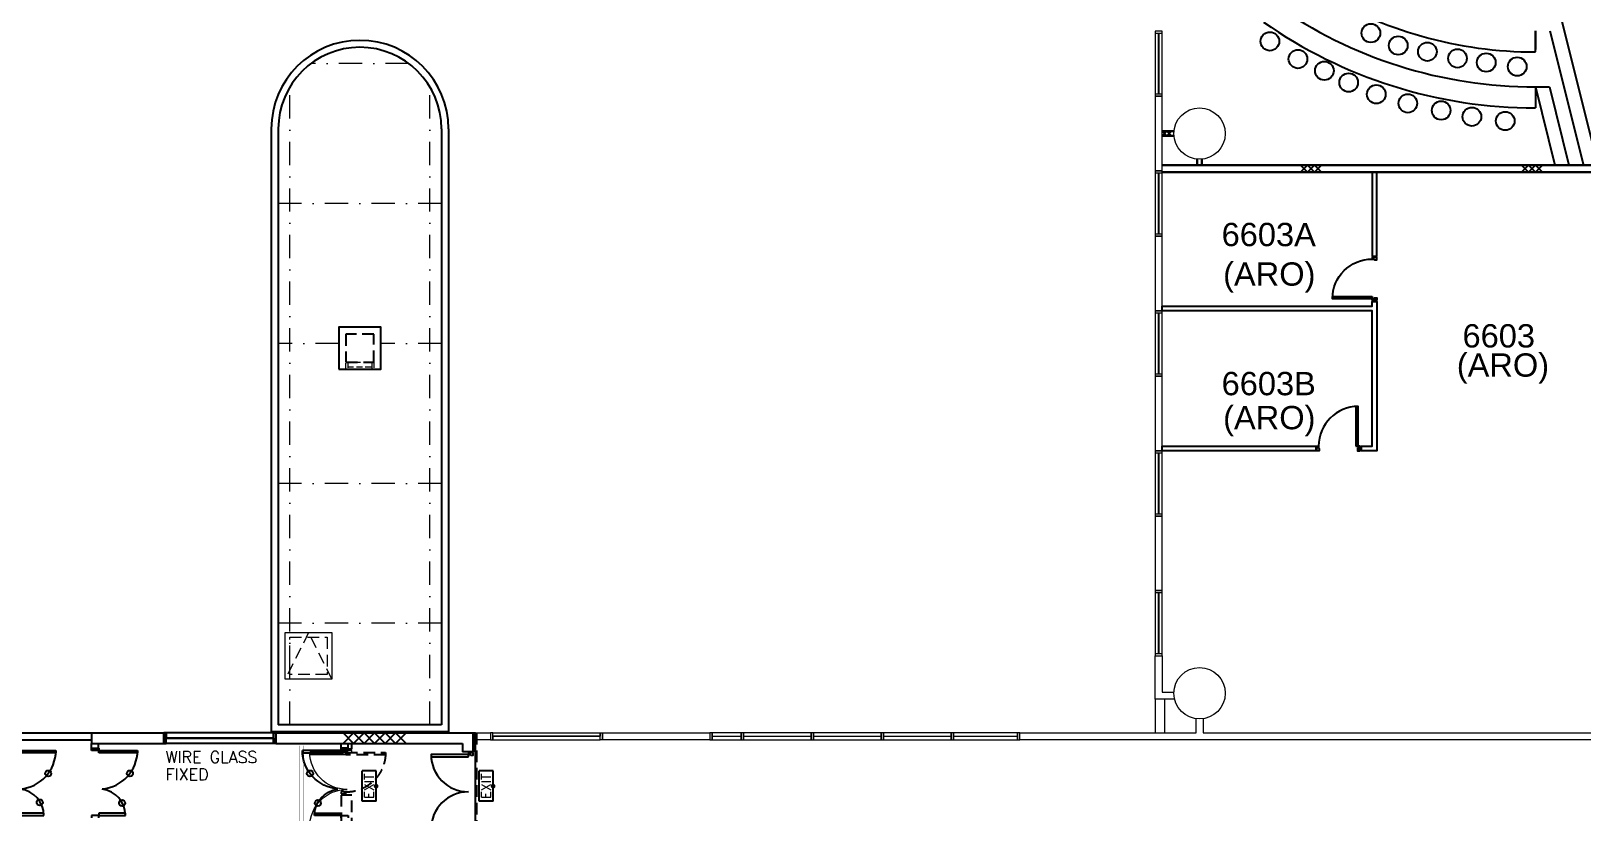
# Model space of a CAD drawing. Header units: millimetres. Extents: x -68474 to 336700, y -113450 to 53663.
# Drawn here: x 208950 to 242197, y -19747 to -3000 of the extents above; entities that cross this region are included whole.
import ezdxf
from ezdxf.enums import TextEntityAlignment as Align

# ---------------------------------------------------------------- set-up
doc = ezdxf.new("R2010")
doc.units = ezdxf.units.MM
doc.header["$LTSCALE"] = 1000
for name, pattern in [('EC-6thFloor-s6148$0$DASHDOT', [1, 0.5, -0.25, 0, -0.25]), ('EC-6thFloor-s6148$0$HIDDEN', [0.375, 0.25, -0.125]), ('EC-6thFloor-s6148$0$HIDDEN2', [0.1875, 0.125, -0.0625]), ('s5147a$0$DASHDOT', [1, 0.5, -0.25, 0, -0.25])]:
    doc.linetypes.add(name, pattern=pattern)
for name, color, linetype in [('EC-6thFloor-s6148$0$DRYWALL', 2, 'Continuous'), ('EC-6thFloor-s6148$0$E-blockwall', 1, 'Continuous'), ('EC-6thFloor-s6148$0$E-demolish work', 9, 'EC-6thFloor-s6148$0$HIDDEN'), ('EC-6thFloor-s6148$0$E-EJ', 7, 'EC-6thFloor-s6148$0$HIDDEN'), ('EC-6thFloor-s6148$0$E-fire service', 5, 'Continuous'), ('EC-6thFloor-s6148$0$ESTAIR', 2, 'Continuous'), ('EC-6thFloor-s6148$0$FURNITURE', 1, 'Continuous'), ('EC-6thFloor-s6148$0$N-DRYWALL', 2, 'Continuous'), ('EC-6thFloor-s6148$0$NEW-PLATFORM', 5, 'Continuous'), ('EC-6thFloor-s6148$0$RC', 7, 'Continuous'), ('EC-6thFloor-s6148$0$RM-ID', 3, 'Continuous'), ('EC-6thFloor-s6148$0$SEATS', 1, 'Continuous'), ('EC-6thFloor-s6148$0$STEP', 11, 'Continuous'), ('s5147a$0$30', 7, 'Continuous'), ('s5147a$0$INNER', 4, 'Continuous'), ('s5147a$0$RC', 2, 'Continuous'), ('s5147a$0$STEP', 11, 'Continuous'), ('s5147a$0$TXT', 2, 'Continuous'), ('s5147a$0$WIN', 4, 'Continuous')]:
    doc.layers.add(name, color=color, linetype=linetype)
for name, color, linetype, lineweight in [('EC-6thFloor-s6148$0$ECOLUMN', 7, 'Continuous', 20), ('EC-6thFloor-s6148$0$EDOOR', 5, 'Continuous', 13), ('EC-6thFloor-s6148$0$EROOF', 6, 'EC-6thFloor-s6148$0$DASHDOT', 15), ('EC-6thFloor-s6148$0$ETHIN', 5, 'Continuous', 13), ('EC-6thFloor-s6148$0$EWALL', 3, 'Continuous', 30), ('EC-6thFloor-s6148$0$EWINDOW', 9, 'Continuous', 9), ('EC-6thFloor-s6148$0$N-RM_NO.', 7, 'Continuous', 5)]:
    doc.layers.add(name, color=color, linetype=linetype, lineweight=lineweight)
doc.styles.add('EC-6thFloor-s6148$0$STANDARD', font='SIMPLEX')
doc.styles.add('EC-6thFloor-s6148$0$T1', font='arial.ttf')
doc.styles.add('s5147a$0$ROMANS', font='romans')

# ---------------------------------------------------------------- blocks, each defined once
blk = doc.blocks.new('EC-6thFloor-s6148$0$dr_s_850')
for points in [[(-110, 100), (-60, 100), (-60, 950), (-110, 950)], [(-910, 50), (-895, 50), (-895, 0), (-895, 0), (-895, 0), (-945, 0), (-945, 100), (-945, 100), (-945, 100), (-910, 100)], [(-60, 50), (-75, 50), (-75, 0), (-75, 0), (-75, 0), (-25, 0), (-25, 100), (-25, 100), (-25, 100), (-60, 100)]]:
    blk.add_lwpolyline(points, close=True)
at = {"color": 1}
blk.add_arc((-60, 100), 850, 90, 180, dxfattribs=at)
at = {"layer": 'DEFPOINTS'}
for p, q in [((-970, 100), (-970, 0)), ((0, 100), (0, 0))]:
    blk.add_line(p, q, dxfattribs=at)
blk = doc.blocks.new('EC-6thFloor-s6148$0$dr_d_1600')
for points in [[(-1610, 100), (-1660, 100), (-1660, 900), (-1610, 900)], [(-110, 100), (-60, 100), (-60, 900), (-110, 900)], [(-1660, 50), (-1645, 50), (-1645, 0), (-1645, 0), (-1645, 0), (-1695, 0), (-1695, 100), (-1695, 100), (-1695, 100), (-1660, 100)], [(-60, 50), (-75, 50), (-75, 0), (-75, 0), (-75, 0), (-25, 0), (-25, 100), (-25, 100), (-25, 100), (-60, 100)]]:
    blk.add_lwpolyline(points, close=True)
at = {"color": 1}
for centre, start, end in [((-1660, 100), 0, 90), ((-60, 100), 90, 180)]:
    blk.add_arc(centre, 800, start, end, dxfattribs=at)
at = {"layer": 'DEFPOINTS'}
for p, q in [((-1720, 100), (-1720, 0)), ((0, 100), (0, 0))]:
    blk.add_line(p, q, dxfattribs=at)
blk = doc.blocks.new('EC-6thFloor-s6148$0$FS5A')
for p, q in [((-325, 0), (-325, 300)), ((-325, 300), (325, 300)), ((-325, 0), (325, 0)), ((325, 0), (325, 300))]:
    blk.add_line(p, q)
at = {"const_width": 50}
blk.add_lwpolyline([(-25, 0, 1), (25, 0, 1)], format="xyb", close=True, dxfattribs=at)
at = {"color": 2, "style": 'EC-6thFloor-s6148$0$STANDARD'}
blk.add_text('EXIT', height=200, dxfattribs=at).set_placement((0, 150), align=Align.MIDDLE)
blk = doc.blocks.new('EC-6thFloor-s6148$0$BLOCK150')
for p, q in [((0, 0), (150, 150)), ((150, 0), (0, 150)), ((300, 0), (150, 150)), ((150, 0), (300, 150)), ((300, 0), (450, 150)), ((450, 0), (300, 150))]:
    blk.add_line(p, q)
blk = doc.blocks.new('EC-6thFloor-s6148$0$BLOCK100_1')
for p, q in [((0, 200), (-100, 100)), ((0, 100), (-100, 200)), ((0, 0), (-100, 100)), ((0, 100), (-100, 0))]:
    blk.add_line(p, q)
blk = doc.blocks.new('s5147a$0$DDR1500')
for p, q in [((52, 0), (0, 0)), ((103, 155), (52, 155)), ((1397, 155), (1448, 155)), ((1448, 0), (1500, 0))]:
    blk.add_line(p, q)
at = {"layer": 's5147a$0$30', "linetype": 'Continuous'}
for p, q in [((52, 155), (52, 983)), ((52, 983), (103, 983)), ((103, 983), (103, 155)), ((1397, 724), (1397, 155)), ((1448, 724), (1397, 724)), ((1448, 155), (1448, 724)), ((0, 155), (52, 155)), ((52, 155), (52, 0)), ((1448, 155), (1448, 0)), ((1500, 155), (1448, 155))]:
    blk.add_line(p, q, dxfattribs=at)
for centre, radius, start, end in [((52, 155), 828, 4.8401, 90), ((1448, 155), 569, 90, 172.9504)]:
    blk.add_arc(centre, radius, start, end, dxfattribs=at)

msp = doc.modelspace()

# ---------------------------------------------------------------- linework, layer by layer
at = {"color": 7}
for p, q in [((218855, -18867.9), (218555, -18867.9)), ((218555, -19517.9), (218555, -18867.9)), ((218855, -19517.9), (218855, -18867.9)), ((218855, -19517.9), (218555, -19517.9))]:
    msp.add_line(p, q, dxfattribs=at)
at = {"linetype": 's5147a$0$DASHDOT', "const_width": 5}
for points in [[(214700, -21250), (214700, -18325)], [(214800, -21250), (214800, -18325)]]:
    msp.add_lwpolyline(points, dxfattribs=at)
at = {"color": 7}
for points in [[(218325, -18565), (218325, -18515), (217525, -18515), (217525, -18565)], [(218375, -18515), (218375, -18530), (218425, -18530), (218425, -18530), (218425, -18530), (218425, -18480), (218325, -18480), (218325, -18480), (218325, -18480), (218325, -18515)]]:
    msp.add_lwpolyline(points, close=True, dxfattribs=at)
at = {"color": 7, "const_width": 50}
msp.add_lwpolyline([(218855, -19217.9, 1), (218855, -19167.9, 1)], format="xyb", close=True, dxfattribs=at)
at = {"linetype": 'Continuous'}
for centre in [(209318.5, -18918.9), (211069.6, -18918.9), (214930.4, -18918.9), (209136.9, -19541.1), (210900.9, -19554.1), (215099.1, -19554.1)]:
    msp.add_circle(centre, 64.8, dxfattribs=at)
at = {"color": 7}
for centre, start, end in [((218325, -18515), 180, 270), ((218325, -20115), 90, 180)]:
    msp.add_arc(centre, 800, start, end, dxfattribs=at)
at = {"layer": 'EC-6thFloor-s6148$0$DRYWALL', "linetype": 'EC-6thFloor-s6148$0$HIDDEN'}
msp.add_lwpolyline([(215700, -10100), (216300, -10100), (216300, -9500), (215700, -9500)], close=True, dxfattribs=at)
msp.add_lwpolyline([(215700, -10100), (216300, -10100), (216300, -9500), (215700, -9500)], close=True, dxfattribs=at)
at = {"layer": 'EC-6thFloor-s6148$0$E-demolish work'}
msp.add_lwpolyline([(215825, -20122.4), (215825.1, -19382.6), (215600.1, -19382.6), (215600, -20122.4)], close=True, dxfattribs=at)
at = {"layer": 'EC-6thFloor-s6148$0$E-EJ'}
for points in [[(218475, -18050), (218475, -38550), (217000, -38550), (217001.9, -49550)], [(218500, -18050), (218500, -38575), (217026.8, -38575), (217026.9, -49550)]]:
    msp.add_lwpolyline(points, dxfattribs=at)
at = {"layer": 'EC-6thFloor-s6148$0$ECOLUMN', "color": 7}
for p, q in [((233200, -4400), (233050, -4400)), ((233050, -4400), (233050, -6000)), ((233200, -6000), (233200, -4400)), ((233050, -6000), (233200, -6000)), ((233200, -7400), (233050, -7400)), ((233050, -7400), (233050, -9000)), ((233200, -9000), (233200, -7400)), ((233050, -9000), (233200, -9000)), ((233200, -10400), (233050, -10400)), ((233050, -10400), (233050, -12000)), ((233200, -12000), (233200, -10400)), ((233050, -12000), (233200, -12000)), ((233200, -13400), (233050, -13400)), ((233050, -13400), (233050, -15000)), ((233200, -15000), (233200, -13400)), ((233050, -15000), (233200, -15000)), ((233050, -17325), (233050, -16400)), ((233050, -16400), (233200, -16400)), ((233200, -16400), (233200, -17175)), ((233200, -17175), (233450.6, -17175)), ((233464.4, -17325), (233050, -17325)), ((233925, -18050), (233925, -17744.9)), ((234075, -17744.9), (234075, -18050)), ((218425, -18050), (218800, -18050.1)), ((218425, -18199.9), (218425, -18050)), ((218800, -18200), (218425, -18199.9)), ((218800, -18050.1), (218800, -18200)), ((221200, -18050.1), (223500, -18050)), ((221200, -18200.1), (221200, -18050.1)), ((223500, -18200), (221200, -18200.1)), ((223500, -18050), (223500, -18200)), ((230150, -18200), (230150, -18050)), ((230150, -18050), (233925, -18050)), ((246950, -18200), (230150, -18200)), ((234075, -18050), (246800, -18050))]:
    msp.add_line(p, q, dxfattribs=at)
at = {"layer": 'EC-6thFloor-s6148$0$ECOLUMN'}
msp.add_lwpolyline([(218425, -18050), (218800, -18050.1), (218800, -18200), (218425, -18199.9)], close=True, dxfattribs=at)
at = {"layer": 'EC-6thFloor-s6148$0$ECOLUMN', "color": 7}
for centre in [(234000, -5200), (234000, -17200)]:
    msp.add_circle(centre, 550, dxfattribs=at)
at = {"layer": 'EC-6thFloor-s6148$0$EROOF'}
for p, q in [((217050, -3700), (214950, -3700)), ((217050, -3700), (214950, -3700)), ((214500, -17874.9), (214500, -4198.6)), ((214500, -17874.9), (214500, -4198.6)), ((217500, -17874.9), (217500, -4198.6)), ((217500, -17874.9), (217500, -4198.6)), ((217750, -6700), (214250, -6700)), ((217750, -6700), (214250, -6700)), ((215550, -9700), (214250, -9700)), ((215550, -9700), (214250, -9700)), ((217750, -9700), (216450, -9700)), ((217750, -9700), (216450, -9700)), ((217750, -12700), (214250, -12700)), ((217750, -12700), (214250, -12700)), ((217750, -15700), (214250, -15700)), ((217750, -15700), (214250, -15700))]:
    msp.add_line(p, q, dxfattribs=at)
at = {"layer": 'EC-6thFloor-s6148$0$ESTAIR'}
for p, q in [((214100, -5100), (214100, -18024.9)), ((214250, -5100), (214250, -17874.9)), ((214250, -5100), (214250, -17874.9)), ((217750, -5100), (217750, -17874.9)), ((217750, -5100), (217750, -17874.9)), ((217900, -5100), (217900, -18024.9)), ((217900, -5100), (217900, -18024.9)), ((217750, -17874.9), (214250, -17874.9)), ((217750, -17874.9), (214250, -17874.9)), ((217900, -18024.9), (214100, -18024.9))]:
    msp.add_line(p, q, dxfattribs=at)
msp.add_lwpolyline([(215550, -10250), (216450, -10250), (216450, -9350), (215550, -9350)], close=True, dxfattribs=at)
msp.add_lwpolyline([(215550, -10250), (216450, -10250), (216450, -9350), (215550, -9350)], close=True, dxfattribs=at)
for radius in [1900, 1750, 1750]:
    msp.add_arc((216000, -5100), radius, 0, 180, dxfattribs=at)
at = {"layer": 'EC-6thFloor-s6148$0$ETHIN', "color": 7}
for p, q in [((233050, -17325), (233050, -18050)), ((233250, -17325), (233250, -18050))]:
    msp.add_line(p, q, dxfattribs=at)
at = {"layer": 'EC-6thFloor-s6148$0$ETHIN', "linetype": 'EC-6thFloor-s6148$0$HIDDEN'}
msp.add_lwpolyline([(215400, -16900), (214900, -15900), (214400, -16900)], dxfattribs=at)
at = {"layer": 'EC-6thFloor-s6148$0$ETHIN'}
msp.add_lwpolyline([(215400, -16900), (214400, -16900), (214400, -15900), (215400, -15900)], close=True, dxfattribs=at)
at = {"layer": 'EC-6thFloor-s6148$0$ETHIN', "linetype": 'EC-6thFloor-s6148$0$HIDDEN'}
msp.add_lwpolyline([(215300, -16800), (214500, -16800), (214500, -16000), (215300, -16000)], close=True, dxfattribs=at)
at = {"layer": 'EC-6thFloor-s6148$0$EWALL', "color": 7}
for p, q in [((233452.3, -5150), (233200, -5150)), ((233452.3, -5250), (233200, -5250)), ((233950, -5747.7), (233950, -5875)), ((234050, -5747.7), (234050, -5875))]:
    msp.add_line(p, q, dxfattribs=at)
at = {"layer": 'EC-6thFloor-s6148$0$EWALL', "color": 7, "linetype": 'Continuous'}
for p, q in [((233200, -5875), (244200.1, -5875)), ((233200, -6025), (244200.1, -6025))]:
    msp.add_line(p, q, dxfattribs=at)
at = {"layer": 'EC-6thFloor-s6148$0$EWINDOW', "color": 7, "linetype": 'Continuous'}
for p, q in [((233200, -3000), (233050, -3000)), ((233050, -3000), (233050, -4400)), ((233200, -3050), (233050, -3050)), ((233050, -3050), (233050, -4350)), ((233120, -4350), (233120, -3050)), ((233120, -3050), (233130, -3050)), ((233130, -3050), (233130, -4350)), ((233200, -4400), (233200, -3000)), ((233200, -4350), (233200, -3050)), ((233050, -4350), (233200, -4350)), ((233050, -4400), (233200, -4400)), ((233130, -4350), (233120, -4350)), ((233200, -6000), (233050, -6000)), ((233050, -6000), (233050, -7400)), ((233200, -6050), (233050, -6050)), ((233050, -6050), (233050, -7350)), ((233120, -7350), (233120, -6050)), ((233120, -6050), (233130, -6050)), ((233130, -6050), (233130, -7350)), ((233200, -7400), (233200, -6000)), ((233200, -7350), (233200, -6050)), ((233050, -7350), (233200, -7350)), ((233050, -7400), (233200, -7400)), ((233130, -7350), (233120, -7350)), ((233200, -9000), (233050, -9000)), ((233050, -9000), (233050, -10400)), ((233200, -9050), (233050, -9050)), ((233050, -9050), (233050, -10350)), ((233120, -10350), (233120, -9050)), ((233120, -9050), (233130, -9050)), ((233130, -9050), (233130, -10350)), ((233200, -10400), (233200, -9000)), ((233200, -10350), (233200, -9050)), ((233050, -10350), (233200, -10350)), ((233050, -10400), (233200, -10400)), ((233130, -10350), (233120, -10350)), ((233200, -12000), (233050, -12000)), ((233050, -12000), (233050, -13400)), ((233200, -12050), (233050, -12050)), ((233050, -12050), (233050, -13350)), ((233120, -13350), (233120, -12050)), ((233120, -12050), (233130, -12050)), ((233130, -12050), (233130, -13350)), ((233200, -13400), (233200, -12000)), ((233200, -13350), (233200, -12050)), ((233050, -13350), (233200, -13350)), ((233050, -13400), (233200, -13400)), ((233130, -13350), (233120, -13350)), ((233200, -15000), (233050, -15000)), ((233050, -15000), (233050, -16400)), ((233200, -15050), (233050, -15050)), ((233050, -15050), (233050, -16350)), ((233120, -16350), (233120, -15050)), ((233120, -15050), (233130, -15050)), ((233130, -15050), (233130, -16350)), ((233200, -16400), (233200, -15000)), ((233200, -16350), (233200, -15050)), ((233050, -16350), (233200, -16350)), ((233050, -16400), (233200, -16400)), ((233130, -16350), (233120, -16350)), ((221200, -18200.1), (221150, -18200.1))]:
    msp.add_line(p, q, dxfattribs=at)
at = {"layer": 'EC-6thFloor-s6148$0$EWINDOW', "linetype": 'EC-6thFloor-s6148$0$HIDDEN2'}
msp.add_line((215740, -10200), (216260, -10200), dxfattribs=at)
msp.add_line((215740, -10200), (216260, -10200), dxfattribs=at)
for points in [[(215700, -10250), (215700, -10100), (216300, -10100), (216300, -10250)], [(215700, -10250), (215700, -10100), (215740, -10100), (215740, -10250)], [(215700, -10250), (215700, -10100), (216300, -10100), (216300, -10250)], [(215700, -10250), (215700, -10100), (215740, -10100), (215740, -10250)], [(216260, -10250), (216260, -10100), (216300, -10100), (216300, -10250)], [(216260, -10250), (216260, -10100), (216300, -10100), (216300, -10250)]]:
    msp.add_lwpolyline(points, close=True, dxfattribs=at)
at = {"layer": 'EC-6thFloor-s6148$0$EWINDOW', "color": 7, "linetype": 'Continuous'}
for points in [[(218850, -18050.1), (218800, -18050.1), (218800, -18200.1), (218850, -18200.1), (218850, -18050.1)], [(221150, -18050.1), (221200, -18050.1), (221200, -18200.1), (221150, -18200.1), (221150, -18050.1)]]:
    msp.add_lwpolyline(points, dxfattribs=at)
for points in [[(218850, -18050.1), (221150, -18050.1), (221150, -18120.1), (218850, -18120.1)], [(218850, -18200.1), (221150, -18200.1), (221150, -18130.1), (218850, -18130.1)], [(223550, -18050), (223500, -18050), (223500, -18200), (223550, -18200)], [(224175.2, -18050), (223550, -18050), (223550, -18120.1), (224175.2, -18120.1)], [(224175.2, -18129.9), (223550, -18129.9), (223550, -18200), (224175.2, -18200)], [(224225.2, -18050), (224175.2, -18050), (224175.2, -18200), (224225.2, -18200)], [(225675.2, -18050), (224225.2, -18050), (224225.2, -18120), (225675.2, -18120)], [(225675.2, -18130), (224225.2, -18130), (224225.2, -18200), (225675.2, -18200)], [(225725.2, -18050), (225675.2, -18050), (225675.2, -18200), (225725.2, -18200)], [(227175.2, -18050), (225725.2, -18050), (225725.2, -18120), (227175.2, -18120)], [(227175.2, -18130), (225725.2, -18130), (225725.2, -18200), (227175.2, -18200)], [(227225.2, -18050), (227175.2, -18050), (227175.2, -18200), (227225.2, -18200)], [(228675.2, -18050), (227225.2, -18050), (227225.2, -18120), (228675.2, -18120)], [(228675.2, -18130), (227225.2, -18130), (227225.2, -18200), (228675.2, -18200)], [(228725.2, -18050), (228675.2, -18050), (228675.2, -18200), (228725.2, -18200)], [(230100, -18050), (228725.2, -18050), (228725.2, -18120), (230100, -18120)], [(230100, -18130), (228725.2, -18130), (228725.2, -18200), (230100, -18200)], [(230150, -18050), (230100, -18050), (230100, -18200), (230150, -18200)]]:
    msp.add_lwpolyline(points, close=True, dxfattribs=at)
at = {"layer": 'EC-6thFloor-s6148$0$FURNITURE', "color": 7}
for p, q in [((241199.5, -2999.5), (241199.5, -3399.5)), ((241199.5, -2999.5), (241199.5, -3399.5)), ((241199.5, -3449.5), (241199.5, -2999.5)), ((241199.5, -4199.5), (241199.5, -4599.5)), ((241199.5, -4199.5), (241199.5, -4649.5))]:
    msp.add_line(p, q, dxfattribs=at)
for radius, start in [(8950, 238.45997), (9700, 234.91039), (10150, 234.94994)]:
    msp.add_arc((241199.5, 5500.5), radius, start, 270, dxfattribs=at)
at = {"layer": 'EC-6thFloor-s6148$0$N-DRYWALL'}
msp.add_line((237700, -7830), (237800, -7830), dxfattribs=at)
for points in [[(237700, -6025), (237700, -7830), (237800, -7830), (237800, -6025)], [(233199.9, -8900), (237700, -8900), (237700, -8800), (237800, -8800), (237800, -9115.9), (237800, -12000), (237462, -12000), (237462, -11900), (237700, -11900), (237700, -9000), (233199.9, -9000)], [(233199.9, -11900), (236492, -11900), (236492, -12000), (233199.9, -12000)]]:
    msp.add_lwpolyline(points, close=True, dxfattribs=at)
at = {"layer": 'EC-6thFloor-s6148$0$NEW-PLATFORM', "color": 7}
for p, q in [((241517.9, -1799.5), (242536.8, -5875)), ((241508.7, -2999.5), (242227.6, -5875)), ((241199.5, -4199.5), (241499.5, -4199.5)), ((241199.5, -4199.5), (241618.4, -5875)), ((241499.5, -4199.5), (241918.4, -5875))]:
    msp.add_line(p, q, dxfattribs=at)
at = {"layer": 'EC-6thFloor-s6148$0$RC'}
for p, q in [((214200, -18275), (214200, -18049.9)), ((214200, -18050), (218425, -18050)), ((214200, -18275), (215600, -18275)), ((215600, -18402.4), (215600, -18275)), ((215825, -18402.4), (215825, -18275)), ((215825, -18275), (218200, -18275)), ((218200, -18275), (218200, -18455)), ((218425, -18050), (218425, -18455)), ((215825, -18402.4), (215600, -18402.4)), ((218425, -18455), (218200, -18455))]:
    msp.add_line(p, q, dxfattribs=at)
at = {"layer": 'EC-6thFloor-s6148$0$RC', "color": 7}
for p, q in [((218200, -18049.9), (218424.9, -18049.9)), ((218200, -18050), (218425, -18050)), ((218200, -18274.9), (218200, -18455)), ((218200, -18275), (218200, -18455)), ((218424.9, -18455), (218424.9, -18049.9)), ((218425, -18050), (218425, -18455)), ((218425, -18455), (218200, -18455))]:
    msp.add_line(p, q, dxfattribs=at)
at = {"layer": 'EC-6thFloor-s6148$0$SEATS', "color": 7}
for centre in [(237672.2, -3044.4), (235507.5, -3221.7), (238258.4, -3310.4), (238882.7, -3443.7), (236109.2, -3600.7), (236675.1, -3852.8), (239529.3, -3587.1), (240145.6, -3675.7), (240810, -3762.5), (237196, -4105), (237788.8, -4355.9), (238464.1, -4551.3), (239179, -4703.5), (239838, -4838.2), (240552.6, -4929.7)]:
    msp.add_circle(centre, 200, dxfattribs=at)
at = {"layer": 'EC-6thFloor-s6148$0$STEP', "color": 7}
msp.add_line((218424.9, -18049.9), (218474.9, -18049.9), dxfattribs=at)
at = {"layer": 's5147a$0$INNER'}
for p, q in [((215865.9, -18276.1), (215640.8, -18051.2)), ((215865.8, -18051.1), (215640.9, -18276.2)), ((216090.9, -18276), (215865.8, -18051.1)), ((216090.8, -18051), (215865.9, -18276.1)), ((216315.9, -18275.9), (216090.8, -18051)), ((216315.8, -18050.9), (216090.9, -18276)), ((216540.9, -18275.8), (216315.8, -18050.9)), ((216540.8, -18050.8), (216315.9, -18275.9)), ((216765.9, -18275.7), (216540.8, -18050.8)), ((216653.4, -18163.2), (216540.8, -18050.8)), ((216765.8, -18050.7), (216540.9, -18275.8)), ((216653.4, -18163.2), (216540.9, -18275.8)), ((216990.9, -18275.6), (216765.8, -18050.7)), ((216990.8, -18050.6), (216765.9, -18275.7))]:
    msp.add_line(p, q, dxfattribs=at)
at = {"layer": 's5147a$0$RC'}
for p, q in [((208500.1, -18049.9), (211800, -18049.9)), ((208500.1, -18199.9), (210250.1, -18199.9)), ((210250.1, -18274.9), (210250.1, -18049.9)), ((210250.1, -18274.9), (211800, -18274.9)), ((211800, -18274.9), (211800, -18049.9)), ((214200, -18274.9), (214200, -18049.9)), ((214200, -18049.9), (218424.9, -18049.9)), ((214200, -18274.9), (218200, -18274.9)), ((218200, -18274.9), (218200, -18455)), ((218424.9, -18455), (218424.9, -18049.9)), ((210250, -18374.9), (210400, -18374.9)), ((215750, -18374.9), (215600, -18374.9)), ((218425, -18455), (218200, -18455))]:
    msp.add_line(p, q, dxfattribs=at)
at = {"layer": 's5147a$0$RC', "linetype": 'Continuous'}
for p, q in [((210250, -18374.9), (210250, -18274.9)), ((210400, -18374.9), (210400, -18274.9)), ((215600, -18374.9), (215600, -18274.9)), ((215750, -18374.9), (215750, -18274.9))]:
    msp.add_line(p, q, dxfattribs=at)
at = {"layer": 's5147a$0$STEP'}
msp.add_line((218474.9, -38550), (218474.9, -18049.9), dxfattribs=at)
at = {"layer": 's5147a$0$WIN', "linetype": 'Continuous'}
for points in [[(211800, -18274.9), (211850, -18274.9), (211850, -18049.9), (211800, -18049.9)], [(214150, -18049.9), (211850, -18049.9), (211850, -18157.4), (214150, -18157.4)], [(214150, -18274.9), (211850, -18274.9), (211850, -18167.4), (214150, -18167.4)], [(214200, -18274.9), (214150, -18274.9), (214150, -18049.9), (214200, -18049.9)]]:
    msp.add_lwpolyline(points, close=True, dxfattribs=at)

# ---------------------------------------------------------------- block references
at = {"layer": 'EC-6thFloor-s6148$0$E-blockwall', "rotation": 270}
msp.add_blockref('EC-6thFloor-s6148$0$BLOCK100_1', (233200, -5250), dxfattribs=at)
at = {"layer": 'EC-6thFloor-s6148$0$E-blockwall', "xscale": -1}
for p in [(236611.5, -6025), (241348.8, -6025)]:
    msp.add_blockref('EC-6thFloor-s6148$0$BLOCK150', p, dxfattribs=at)
at = {"layer": 'EC-6thFloor-s6148$0$E-demolish work', "linetype": 'Continuous', "xscale": -1, "rotation": 270}
msp.add_blockref('EC-6thFloor-s6148$0$dr_s_850', (215600.1, -18412.6), dxfattribs=at)
at = {"layer": 'EC-6thFloor-s6148$0$E-fire service', "rotation": 90}
for p in [(216347.2, -19192.9), (218855, -19192.9)]:
    msp.add_blockref('EC-6thFloor-s6148$0$FS5A', p, dxfattribs=at)
at = {"layer": 'EC-6thFloor-s6148$0$EDOOR', "linetype": 'Continuous', "xscale": -1, "rotation": 90}
for p in [(215825, -20122.4), (218425, -20175)]:
    msp.add_blockref('EC-6thFloor-s6148$0$dr_d_1600', p, dxfattribs=at)
at = {"layer": 'EC-6thFloor-s6148$0$N-DRYWALL', "xscale": -1, "rotation": 90}
msp.add_blockref('EC-6thFloor-s6148$0$dr_s_850', (237800, -8800), dxfattribs=at)
at = {"layer": 'EC-6thFloor-s6148$0$N-DRYWALL'}
msp.add_blockref('EC-6thFloor-s6148$0$dr_s_850', (237462, -12000), dxfattribs=at)
at = {"layer": 's5147a$0$STEP', "linetype": 'Continuous', "rotation": 270}
for p in [(208500, -18374.9), (210250, -18374.9)]:
    msp.add_blockref('s5147a$0$DDR1500', p, dxfattribs=at)
at = {"layer": 's5147a$0$STEP', "linetype": 'Continuous', "xscale": -1, "rotation": 90}
msp.add_blockref('s5147a$0$DDR1500', (215750, -18374.9), dxfattribs=at)

# ---------------------------------------------------------------- texts
at = {"color": 7, "style": 'EC-6thFloor-s6148$0$STANDARD'}
msp.add_text('EXIT', height=200, rotation=90, dxfattribs=at).set_placement((218705, -19192.9), align=Align.MIDDLE)
at = {"layer": 'EC-6thFloor-s6148$0$N-RM_NO.', "color": 7, "style": 'EC-6thFloor-s6148$0$T1'}
for s, p in [('6603A', (235482.4, -7363.8)), ('(ARO)', (235494.5, -8272.9)), ('(ARO)', (240503.1, -10224.4)), ('6603B', (235482.4, -10560.3)), ('(ARO)', (235494.5, -11351.7))]:
    msp.add_text(s, height=500, dxfattribs=at).set_placement(p, align=Align.MIDDLE)
at = {"layer": 'EC-6thFloor-s6148$0$RM-ID', "color": 7, "style": 'EC-6thFloor-s6148$0$T1'}
msp.add_text('6603', height=500, dxfattribs=at).set_placement((240413.5, -9536.5), align=Align.MIDDLE)
at = {"layer": 's5147a$0$TXT', "style": 's5147a$0$ROMANS'}
for s, p in [('WIRE GLASS', (211833.5, -18695.1)), ('FIXED', (211833.5, -19066.8))]:
    msp.add_text(s, height=250, dxfattribs=at).set_placement(p)

doc.saveas('drawing.dxf')
